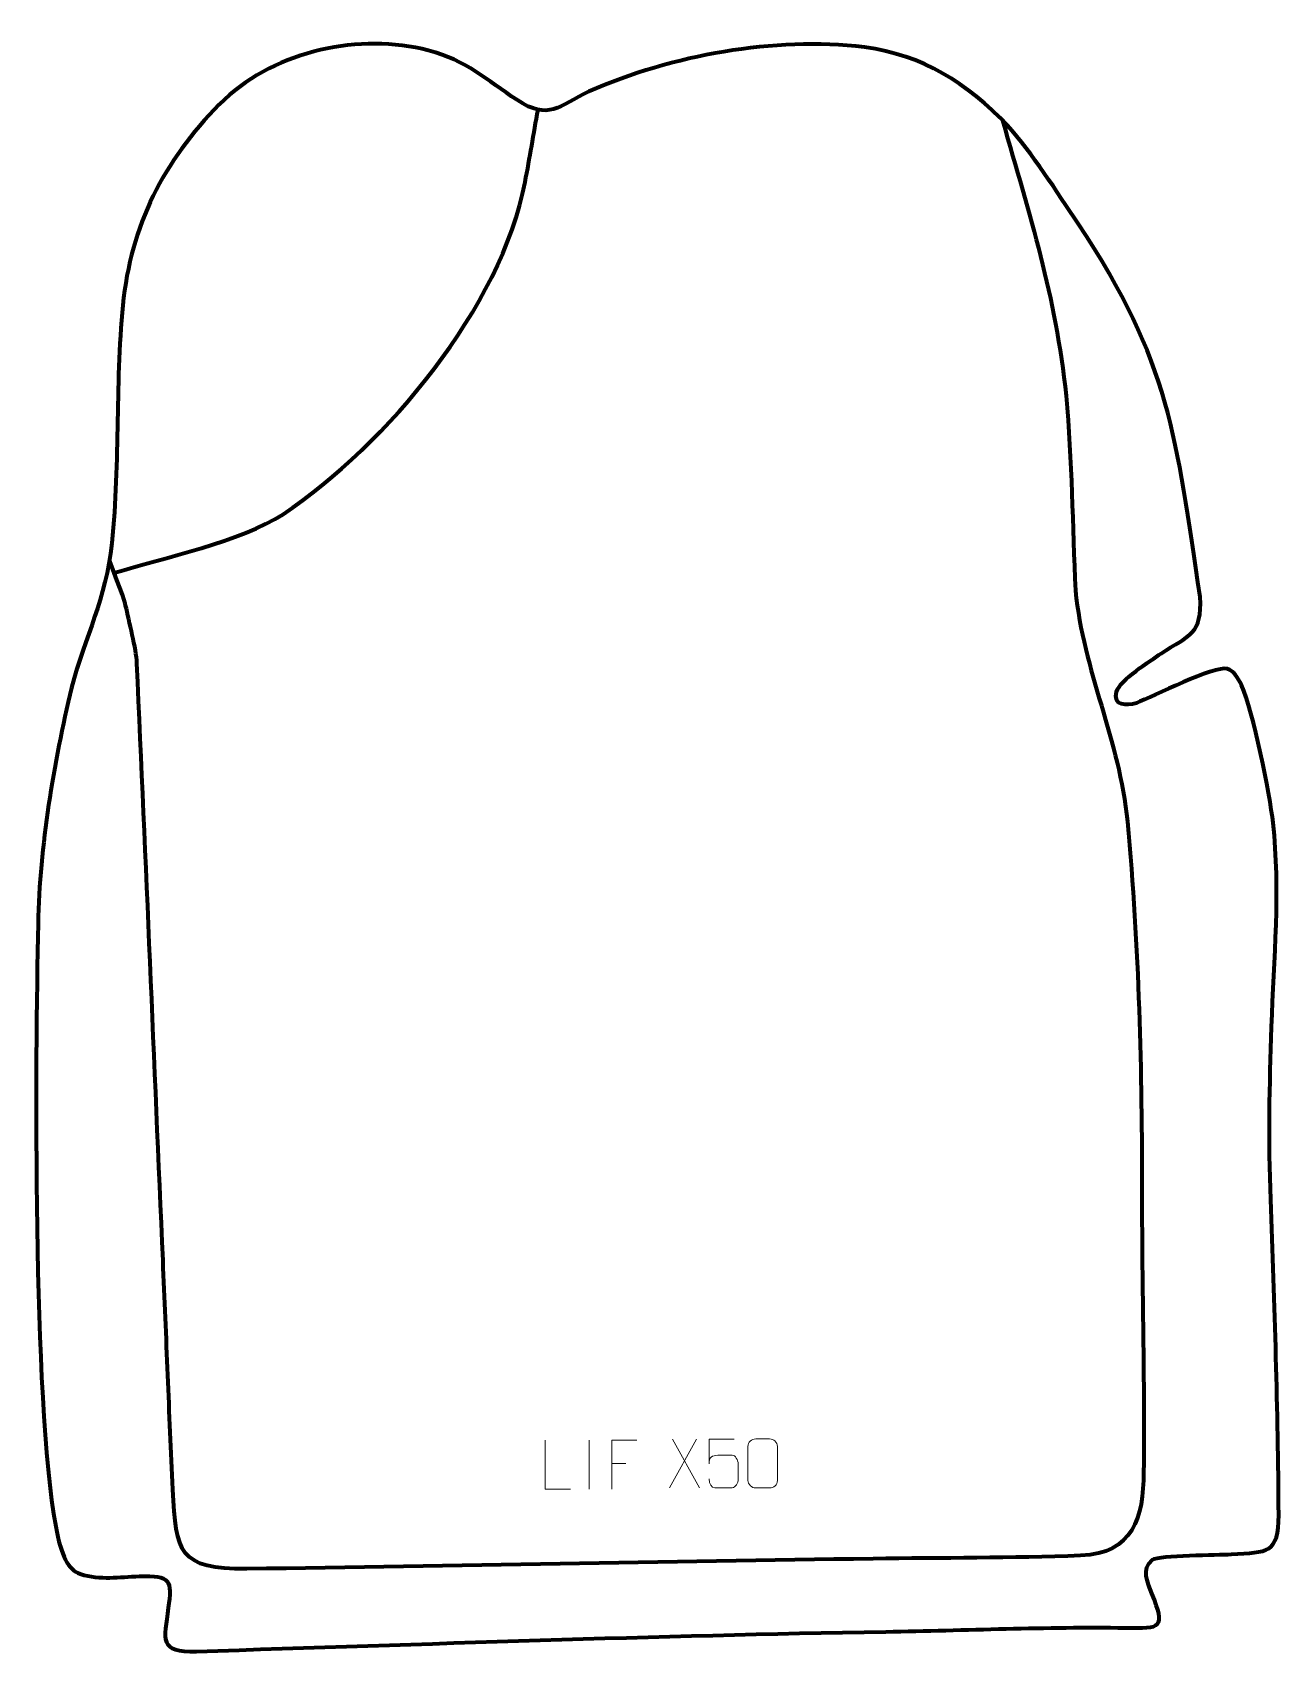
# Model space of a CAD drawing. Header units: millimetres. Extents: x 1043 to 1681, y 51 to 879.
import ezdxf

# ---------------------------------------------------------------- set-up
doc = ezdxf.new("R2010")
doc.units = ezdxf.units.MM
doc.header["$MEASUREMENT"] = 0
doc.layers.add('layer 1', color=7, linetype='Continuous', plot=False)
doc.layers.add('layer 3', color=7, linetype='Continuous')
doc.layers.add('layer 4', color=7, linetype='Continuous')

msp = doc.modelspace()

# ---------------------------------------------------------------- linework, layer by layer
at = {"layer": 'layer 1', "color": 250, "lineweight": 9}
for points, knots in [([(1317.7029, 134.223), (1317.7029, 134.223), (1304.7538, 134.223), (1304.7538, 134.223), (1304.7538, 134.223), (1304.7538, 134.223), (1304.7538, 159.1766), (1304.7538, 159.1766)], [0, 0, 0, 0, 0.33333333, 0.33333333, 0.33333333, 0.33333333, 1, 1, 1, 1]), ([(1351.6654, 159.1766), (1351.6654, 159.1766), (1338.7914, 159.1766), (1338.7914, 159.1766), (1338.7914, 159.1766), (1338.7914, 159.1766), (1338.7914, 134.223), (1338.7914, 134.223)], [0, 0, 0, 0, 0.33333333, 0.33333333, 0.33333333, 0.33333333, 1, 1, 1, 1]), ([(1401.3536, 159.7517), (1401.3536, 159.7517), (1388.5019, 159.7517), (1388.5019, 159.7517), (1388.5019, 159.7517), (1388.5022, 155.5211), (1388.5022, 151.2902), (1388.5019, 147.059), (1388.5019, 147.059), (1388.5016, 150.3691), (1390.1326, 151.4409), (1392.9446, 151.5014), (1392.9446, 151.5014), (1395.3842, 151.5017), (1397.8237, 151.5017), (1400.2629, 151.5014), (1400.2629, 151.5014), (1401.9127, 151.5082), (1403.3876, 149.1277), (1403.4161, 147.059), (1403.4161, 147.059), (1403.4158, 144.4717), (1403.4158, 141.8841), (1403.4161, 139.2964), (1403.4161, 139.2964), (1403.4623, 137.337), (1401.9629, 134.9007), (1400.337, 134.8422), (1400.337, 134.8422), (1398.3805, 134.8425), (1393.4855, 134.8425), (1391.5285, 134.8422), (1391.5285, 134.8422), (1389.683, 134.8334), (1388.5759, 136.7982), (1388.5551, 139.3493)], [0, 0, 0, 0, 0.1, 0.1, 0.1, 0.1, 0.2, 0.2, 0.2, 0.2, 0.3, 0.3, 0.3, 0.3, 0.4, 0.4, 0.4, 0.4, 0.5, 0.5, 0.5, 0.5, 0.6, 0.6, 0.6, 0.6, 0.7, 0.7, 0.7, 0.7, 0.8, 0.8, 0.8, 0.8, 1, 1, 1, 1]), ([(1412.3788, 159.7962), (1414.7449, 159.7962), (1417.1114, 159.7962), (1419.4779, 159.7962), (1419.4779, 159.7962), (1421.4584, 159.8318), (1423.4844, 158.3375), (1423.5115, 155.8954), (1423.5115, 155.8954), (1423.5111, 150.138), (1423.5111, 144.3802), (1423.5115, 138.622), (1423.5115, 138.622), (1423.3694, 136.2944), (1421.663, 134.8121), (1419.4779, 134.8013), (1419.4779, 134.8013), (1417.1055, 134.8017), (1414.7331, 134.8017), (1412.3611, 134.8013), (1412.3611, 134.8013), (1410.4026, 134.6957), (1408.3962, 136.5836), (1408.4076, 138.6046), (1408.4076, 138.6046), (1408.408, 144.3852), (1408.408, 150.1655), (1408.4076, 155.9453), (1408.4076, 155.9453), (1408.4119, 158.0873), (1410.189, 159.8098), (1412.3788, 159.7962)], [0, 0, 0, 0, 0.11111111, 0.11111111, 0.11111111, 0.11111111, 0.22222222, 0.22222222, 0.22222222, 0.22222222, 0.33333333, 0.33333333, 0.33333333, 0.33333333, 0.44444444, 0.44444444, 0.44444444, 0.44444444, 0.55555556, 0.55555556, 0.55555556, 0.55555556, 0.66666667, 0.66666667, 0.66666667, 0.66666667, 0.77777778, 0.77777778, 0.77777778, 0.77777778, 1, 1, 1, 1])]:
    msp.add_open_spline(points, degree=3, knots=knots, dxfattribs=at)
for points in [[(1327.2284, 159.1869), (1327.2284, 159.1869), (1327.2284, 134.2128), (1327.2284, 134.2128)], [(1382.1025, 159.7737), (1382.1025, 159.7737), (1368.3619, 134.8779), (1368.3619, 134.8779)], [(1369.8165, 159.7737), (1369.8165, 159.7737), (1383.5571, 134.8202), (1383.5571, 134.8202)], [(1338.7914, 147.2969), (1338.7914, 147.2969), (1345.9595, 147.2969), (1345.9595, 147.2969)]]:
    msp.add_open_spline(points, degree=3, dxfattribs=at)
at = {"layer": 'layer 3', "color": 140, "lineweight": 158}
for points, knots in [([(1084.3891, 602.4959), (1109.495, 610.0352), (1149.377, 618.7425), (1170.6302, 632.352), (1170.6302, 632.352), (1224.0212, 668.3736), (1282.0401, 737.9161), (1294.4846, 802.2454), (1294.4846, 802.2454), (1296.861, 814.5301), (1298.8063, 826.9042), (1301.1492, 839.2084)], [0, 0, 0, 0, 0.25, 0.25, 0.25, 0.25, 0.5, 0.5, 0.5, 0.5, 1, 1, 1, 1]), ([(1538.5975, 833.7853), (1552.3809, 785.1113), (1565.7297, 744.0144), (1571.0283, 693.0388), (1571.0283, 693.0388), (1574.0972, 659.6226), (1574.2507, 626.8088), (1575.8773, 593.4195), (1575.8773, 593.4195), (1579.8275, 552.3891), (1598.2877, 517.0281), (1602.4426, 475.3919), (1602.4426, 475.3919), (1608.3519, 410.951), (1609.8685, 347.9906), (1609.8189, 283.3528), (1609.8189, 283.3528), (1609.8238, 236.6606), (1611.2588, 189.5165), (1610.7201, 142.9364), (1610.7201, 142.9364), (1610.4502, 119.6056), (1605.4624, 101.2208), (1578.5004, 100.1741), (1578.5004, 100.1741), (1543.4804, 98.8146), (1507.508, 99.0984), (1472.3719, 98.5923), (1472.3719, 98.5923), (1365.6749, 96.9651), (1258.9514, 94.8089), (1152.2594, 93.3904), (1152.2594, 93.3904), (1117.397, 93.3386), (1116.0167, 101.3551), (1114.3724, 134.047), (1114.3724, 134.047), (1112.49, 172.949), (1111.0643, 212.0249), (1109.3368, 250.9637), (1109.3368, 250.9637), (1104.8226, 352.7166), (1100.7072, 454.4864), (1095.9871, 556.2304), (1095.9871, 556.2304), (1095.633, 563.8517), (1091.998, 577.4788), (1090.24, 585.8705), (1090.24, 585.8705), (1090.24, 585.8705), (1090.0372, 586.8386), (1090.0372, 586.8386), (1090.0372, 586.8386), (1089.508, 589.3521), (1081.9509, 608.8473), (1081.9509, 608.8473)], [0, 0, 0, 0, 0.06666667, 0.06666667, 0.06666667, 0.06666667, 0.13333333, 0.13333333, 0.13333333, 0.13333333, 0.2, 0.2, 0.2, 0.2, 0.26666667, 0.26666667, 0.26666667, 0.26666667, 0.33333333, 0.33333333, 0.33333333, 0.33333333, 0.4, 0.4, 0.4, 0.4, 0.46666667, 0.46666667, 0.46666667, 0.46666667, 0.53333333, 0.53333333, 0.53333333, 0.53333333, 0.6, 0.6, 0.6, 0.6, 0.66666667, 0.66666667, 0.66666667, 0.66666667, 0.73333333, 0.73333333, 0.73333333, 0.73333333, 0.8, 0.8, 0.8, 0.8, 0.86666667, 0.86666667, 0.86666667, 0.86666667, 1, 1, 1, 1])]:
    msp.add_open_spline(points, degree=3, knots=knots, dxfattribs=at)
at = {"layer": 'layer 4', "color": 242, "lineweight": 158}
msp.add_open_spline([(1327.0867, 848.4866), (1369.6531, 867.2228), (1421.6075, 876.5383), (1467.9374, 871.1717), (1467.9374, 871.1717), (1497.9388, 867.0879), (1520.5075, 852.8889), (1541.1148, 831.1814), (1541.1148, 831.1814), (1554.0044, 816.869), (1566.229, 797.2642), (1577.2413, 781.114), (1577.2413, 781.114), (1624.6047, 709.5065), (1627.2374, 672.3557), (1639.5472, 590.2346), (1639.5472, 590.2346), (1640.8619, 571.0452), (1634.0334, 570.7393), (1619.6439, 561.2767), (1619.6439, 561.2767), (1614.2662, 557.5872), (1598.5021, 547.6159), (1596.9023, 541.6307), (1596.9023, 541.6307), (1594.9739, 534.4161), (1601.971, 534.3679), (1607.0168, 535.9509), (1607.0168, 535.9509), (1615.2719, 539.1998), (1647.0043, 555.2016), (1653.4222, 553.3892), (1653.4222, 553.3892), (1656.5139, 552.5161), (1658.8981, 549.2795), (1660.779, 545.0645), (1660.779, 545.0645), (1666.6745, 531.8526), (1675.2922, 489.2962), (1676.9108, 474.7727), (1676.9108, 474.7727), (1680.7399, 440.4157), (1677.3432, 405.0412), (1676.1343, 370.4756), (1676.1343, 370.4756), (1675.0427, 340.2843), (1674.5452, 312.456), (1675.7089, 282.2056), (1675.7089, 282.2056), (1677.6639, 228.7577), (1679.4658, 174.4725), (1679.7578, 121.0134), (1679.7578, 121.0134), (1679.6233, 100.9777), (1674.3307, 102.1031), (1655.5857, 100.8701), (1655.5857, 100.8701), (1648.5392, 100.4802), (1619.0726, 100.5696), (1614.9977, 98.0941), (1614.9977, 98.0941), (1609.7072, 93.0518), (1612.5376, 86.7861), (1614.9565, 80.7757), (1614.9565, 80.7757), (1622.1026, 63.0185), (1619.9614, 63.0108), (1601.2476, 63.2855), (1601.2476, 63.2855), (1561.4593, 63.8696), (1519.4527, 61.9705), (1478.9055, 61.2971), (1478.9055, 61.2971), (1361.1172, 59.3408), (1242.8491, 54.9331), (1126.4884, 51.2299), (1126.4884, 51.2299), (1106.9724, 50.6089), (1109.8123, 57.133), (1112.0286, 73.4115), (1112.0286, 73.4115), (1113.9406, 87.4541), (1113.3587, 90.1593), (1097.3591, 89.6644), (1097.3591, 89.6644), (1086.7077, 89.335), (1077.4641, 87.5347), (1066.9944, 90.8265), (1066.9944, 90.8265), (1060.8176, 93.2201), (1057.2937, 99.7054), (1054.4825, 115.1101), (1054.4825, 115.1101), (1042.5559, 180.4641), (1044.0095, 353.8706), (1045.4236, 423.1232), (1045.4236, 423.1232), (1046.2343, 462.825), (1053.4315, 505.1306), (1062.5364, 543.7854), (1062.5364, 543.7854), (1069.7443, 570.5781), (1079.9465, 588.7983), (1083.2022, 617.6497), (1083.2022, 617.6497), (1087.4343, 659.4459), (1084.712, 701.8055), (1089.1758, 743.0759), (1089.1758, 743.0759), (1094.2068, 783.7842), (1111.5798, 815.9284), (1140.7642, 844.5132), (1140.7642, 844.5132), (1167.7153, 869.3731), (1209.9229, 878.7234), (1245.1181, 869.4538), (1245.1181, 869.4538), (1264.5277, 864.3418), (1274.5465, 854.5005), (1290.4969, 844.0644), (1290.4969, 844.0644), (1306.5475, 833.5628), (1311.6716, 841.0456), (1327.0867, 848.4866)], degree=3, knots=[0, 0, 0, 0, 0.03125, 0.03125, 0.03125, 0.03125, 0.0625, 0.0625, 0.0625, 0.0625, 0.09375, 0.09375, 0.09375, 0.09375, 0.125, 0.125, 0.125, 0.125, 0.15625, 0.15625, 0.15625, 0.15625, 0.1875, 0.1875, 0.1875, 0.1875, 0.21875, 0.21875, 0.21875, 0.21875, 0.25, 0.25, 0.25, 0.25, 0.28125, 0.28125, 0.28125, 0.28125, 0.3125, 0.3125, 0.3125, 0.3125, 0.34375, 0.34375, 0.34375, 0.34375, 0.375, 0.375, 0.375, 0.375, 0.40625, 0.40625, 0.40625, 0.40625, 0.4375, 0.4375, 0.4375, 0.4375, 0.46875, 0.46875, 0.46875, 0.46875, 0.5, 0.5, 0.5, 0.5, 0.53125, 0.53125, 0.53125, 0.53125, 0.5625, 0.5625, 0.5625, 0.5625, 0.59375, 0.59375, 0.59375, 0.59375, 0.625, 0.625, 0.625, 0.625, 0.65625, 0.65625, 0.65625, 0.65625, 0.6875, 0.6875, 0.6875, 0.6875, 0.71875, 0.71875, 0.71875, 0.71875, 0.75, 0.75, 0.75, 0.75, 0.78125, 0.78125, 0.78125, 0.78125, 0.8125, 0.8125, 0.8125, 0.8125, 0.84375, 0.84375, 0.84375, 0.84375, 0.875, 0.875, 0.875, 0.875, 0.90625, 0.90625, 0.90625, 0.90625, 0.9375, 0.9375, 0.9375, 0.9375, 1, 1, 1, 1], dxfattribs=at)

doc.saveas('drawing.dxf')
